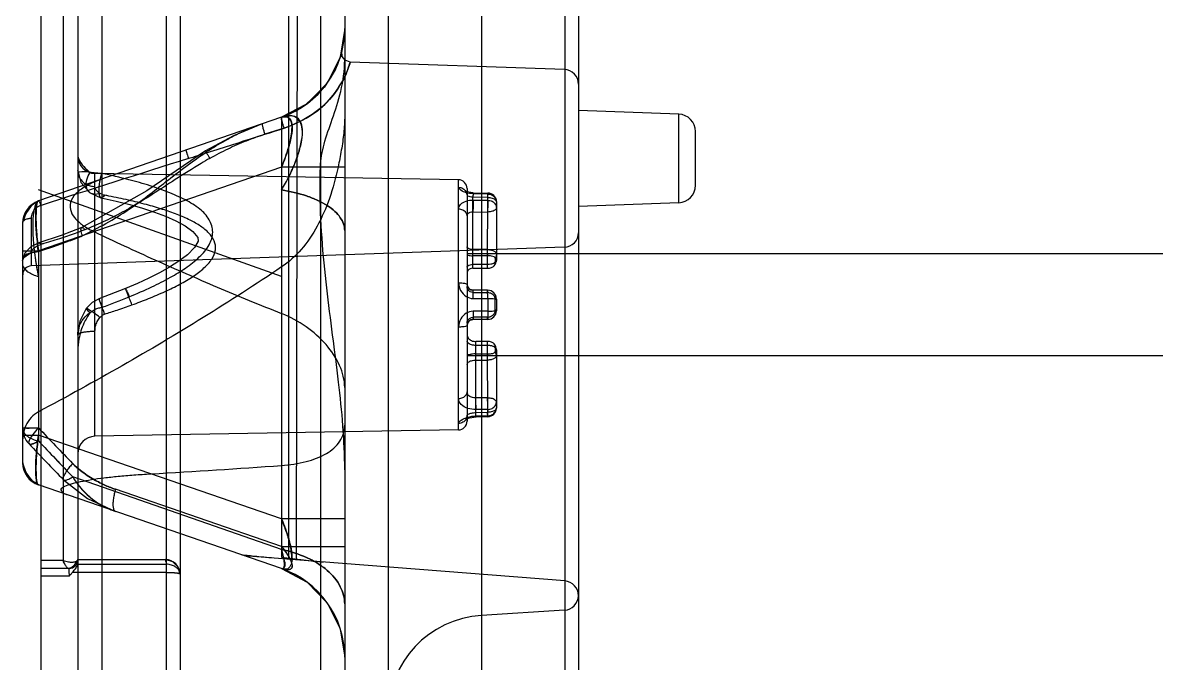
# Model space of a CAD drawing. Header units: millimetres. Extents: x 3054 to 4939, y -1170 to 130.
# Drawn here: x 4723.35 to 4762.26, y -252.55 to -230.56 of the extents above; entities that cross this region are included whole.
import ezdxf

# ---------------------------------------------------------------- set-up
doc = ezdxf.new("R2010")
doc.units = ezdxf.units.MM
doc.header["$LTSCALE"] = 16.335
doc.layers.get('0').update_dxf_attribs({"linetype": 'CONTINUOUS'})

msp = doc.modelspace()

# ---------------------------------------------------------------- linework, layer by layer
at = {"color": 6, "linetype": 'Continuous'}
for p, q in [((4723.981, -365.077), (4723.981, -45.077)), ((4725.236, -99.547), (4725.236, -278.306)), ((4726.066, -114.238), (4726.066, -254.39)), ((4734.401, -116.63), (4734.401, -253.414)), ((4741.957, -141.183), (4741.957, -258.911)), ((4742.421, -141.685), (4742.421, -258.408)), ((4739.093, -142.366), (4739.093, -257.727)), ((4735.889, -145.777), (4735.889, -254.317)), ((4732.472, -151.117), (4732.472, -248.976)), ((4733.571, -204.106), (4733.571, -255.94)), ((4732.796, -207.725), (4732.74, -248.998)), ((4724.733, -221.745), (4724.733, -249.024)), ((4728.274, -225.918), (4728.274, -279.725)), ((4728.748, -226.047), (4728.748, -279.284)), ((4734.401, -230.766), (4734.249, -231.744)), ((4741.941, -232.172), (4734.589, -231.916)), ((4733.111, -233.342), (4732.232, -233.807)), ((4732.232, -233.807), (4723.888, -236.68)), ((4732.232, -233.807), (4732.232, -248.902)), ((4745.866, -233.7), (4742.424, -233.572)), ((4745.866, -236.743), (4745.866, -233.7)), ((4732.32, -234.184), (4731.661, -234.392)), ((4746.444, -236.144), (4746.444, -234.3)), ((4732.232, -235.517), (4723.888, -238.39)), ((4725.828, -244.758), (4725.828, -235.736)), ((4738.306, -235.954), (4725.828, -235.736)), ((4734.401, -235.517), (4732.232, -235.517)), ((4738.306, -244.54), (4738.306, -235.954)), ((4732.232, -239.27), (4723.889, -236.301)), ((4725.66, -236.401), (4726.034, -236.569)), ((4738.602, -236.255), (4738.602, -244.238)), ((4738.803, -238.989), (4738.803, -236.551)), ((4739.306, -236.558), (4738.803, -236.551)), ((4738.808, -236.4), (4739.31, -236.408)), ((4739.311, -236.441), (4738.808, -236.433)), ((4739.306, -238.854), (4739.311, -236.441)), ((4738.808, -236.649), (4739.311, -236.657)), ((4739.607, -236.709), (4739.607, -238.703)), ((4745.866, -236.743), (4742.424, -236.872)), ((4723.637, -237.272), (4723.637, -238.91)), ((4738.803, -237.053), (4739.306, -237.061)), ((4723.346, -237.44), (4723.346, -245.677)), ((4723.346, -238.39), (4723.888, -238.39)), ((4741.941, -238.271), (4723.637, -238.91)), ((4723.888, -238.39), (4723.888, -244.915)), ((4801.176, -238.497), (4738.602, -238.497)), ((4739.306, -238.351), (4738.803, -238.351)), ((4738.803, -238.564), (4738.803, -238.523)), ((4739.306, -238.502), (4739.306, -238.543)), ((4739.306, -238.564), (4738.803, -238.564)), ((4738.803, -238.854), (4739.306, -238.854)), ((4739.306, -238.989), (4739.306, -238.88)), ((4739.562, -238.648), (4739.562, -238.832)), ((4738.803, -238.989), (4739.306, -238.989)), ((4726.88, -239.689), (4725.966, -240.04)), ((4738.803, -239.744), (4738.803, -239.821)), ((4739.306, -239.744), (4738.803, -239.744)), ((4738.803, -239.821), (4739.306, -239.821)), ((4738.808, -240.031), (4739.311, -240.031)), ((4739.306, -239.821), (4739.306, -239.746)), ((4739.311, -240.031), (4739.311, -240.463)), ((4739.562, -240.431), (4739.562, -240.063)), ((4739.607, -240.046), (4739.607, -240.448)), ((4739.311, -240.463), (4738.808, -240.463)), ((4738.803, -240.672), (4738.803, -240.749)), ((4739.306, -240.672), (4738.803, -240.672)), ((4739.306, -240.749), (4738.803, -240.749)), ((4739.306, -240.748), (4739.306, -240.672)), ((4738.904, -243.941), (4738.904, -241.504)), ((4739.306, -241.504), (4738.904, -241.504)), ((4739.306, -241.64), (4738.904, -241.64)), ((4739.306, -241.613), (4739.306, -241.504)), ((4739.311, -244.053), (4739.306, -241.64)), ((4801.176, -241.997), (4738.602, -241.997)), ((4738.904, -241.93), (4739.306, -241.93)), ((4738.904, -241.992), (4738.904, -241.95)), ((4739.306, -241.93), (4739.306, -241.971)), ((4739.562, -241.662), (4739.562, -241.846)), ((4739.607, -241.791), (4739.607, -243.784)), ((4738.904, -242.143), (4739.306, -242.143)), ((4739.306, -243.433), (4738.904, -243.439)), ((4738.904, -243.941), (4739.306, -243.935)), ((4739.311, -243.837), (4738.909, -243.843)), ((4739.31, -244.086), (4738.908, -244.092)), ((4738.909, -244.059), (4739.311, -244.053)), ((4723.346, -244.467), (4723.888, -244.467)), ((4723.346, -244.716), (4723.888, -244.716)), ((4732.232, -247.589), (4723.888, -244.716)), ((4738.306, -244.54), (4725.828, -244.758)), ((4724.747, -246.252), (4725.577, -246.895)), ((4732.232, -248.64), (4725.063, -246.15)), ((4732.232, -249.3), (4723.888, -246.427)), ((4732.232, -248.54), (4726.534, -246.578)), ((4725.577, -246.895), (4726.527, -247.335)), ((4734.401, -247.589), (4732.232, -247.589)), ((4732.232, -248.54), (4734.401, -248.54)), ((4724.733, -249.024), (4723.981, -249.025)), ((4725.236, -248.99), (4728.274, -248.99)), ((4741.957, -249.723), (4730.944, -248.856)), ((4724.934, -249.292), (4723.981, -249.292)), ((4728.263, -249.437), (4725.045, -249.437)), ((4725.236, -249.145), (4728.274, -249.145)), ((4732.232, -249.3), (4733.11, -249.764)), ((4723.981, -249.551), (4724.231, -249.551)), ((4724.231, -249.551), (4724.95, -249.551)), ((4741.949, -250.728), (4739.093, -250.906)), ((4734.248, -251.361), (4734.401, -252.338))]:
    msp.add_line(p, q, dxfattribs=at)
for points in [[(4734.306, -231.543), (4734.26, -231.709), (4734.087, -232.153), (4733.703, -232.766), (4733.068, -233.373), (4732.232, -233.807)], [(4734.249, -231.744), (4733.804, -232.633), (4733.111, -233.342)], [(4734.257, -231.719), (4734.076, -232.175), (4733.691, -232.782)], [(4734.589, -231.916), (4734.416, -231.854), (4734.316, -231.719), (4734.306, -231.543)], [(4731.573, -234.034), (4730.587, -234.44), (4729.624, -234.964)], [(4729.624, -234.964), (4727.61, -236.331), (4725.373, -237.595)], [(4725.236, -235.64), (4725.345, -236.053), (4725.658, -236.401)], [(4726.045, -236.572), (4726.555, -236.686), (4727.024, -236.805), (4727.46, -236.93), (4727.866, -237.062), (4728.247, -237.205), (4728.601, -237.363), (4728.919, -237.538), (4729.185, -237.733), (4729.355, -237.939), (4729.368, -238.061), (4729.246, -238.278), (4729, -238.528), (4728.707, -238.752), (4728.391, -238.955), (4728.047, -239.149), (4727.676, -239.336), (4727.285, -239.517), (4726.88, -239.689)], [(4738.808, -236.4), (4738.66, -236.383), (4738.565, -236.354), (4738.544, -236.343), (4738.575, -236.382), (4738.602, -236.485)], [(4723.888, -236.679), (4723.641, -236.853), (4723.451, -237.109), (4723.346, -237.433)], [(4723.888, -236.679), (4723.7, -236.8), (4723.539, -236.972), (4723.415, -237.183), (4723.346, -237.43)], [(4723.888, -236.68), (4723.61, -236.845), (4723.416, -237.112), (4723.346, -237.44)], [(4725.374, -237.594), (4724.664, -237.872), (4723.9, -238.122)], [(4723.9, -238.122), (4723.621, -238.259), (4723.423, -238.468), (4723.346, -238.73)], [(4738.803, -239.744), (4738.703, -239.718), (4738.627, -239.64), (4738.602, -239.544)], [(4725.967, -240.041), (4725.734, -240.163), (4725.53, -240.371)], [(4725.529, -240.371), (4725.307, -240.81), (4725.236, -241.277)], [(4738.602, -240.948), (4738.627, -240.853), (4738.703, -240.776), (4738.803, -240.749)], [(4738.602, -244.035), (4738.566, -244.158), (4738.56, -244.17), (4738.679, -244.123), (4738.908, -244.092)], [(4723.346, -245.674), (4723.451, -245.998), (4723.641, -246.253), (4723.888, -246.428)], [(4723.346, -245.677), (4723.415, -245.924), (4723.539, -246.135), (4723.7, -246.306), (4723.888, -246.427)], [(4723.401, -245.89), (4723.532, -246.126), (4723.698, -246.305)], [(4724.934, -249.292), (4725.082, -249.253), (4725.195, -249.141), (4725.236, -248.99)], [(4728.746, -249.455), (4728.683, -249.245), (4728.505, -249.062), (4728.251, -248.99)], [(4728.746, -249.456), (4728.671, -249.225), (4728.508, -249.063), (4728.274, -248.991)], [(4725.195, -249.142), (4725.085, -249.252), (4724.934, -249.292)], [(4733.109, -249.764), (4733.803, -250.472), (4734.248, -251.361)]]:
    msp.add_lwpolyline(points, dxfattribs=at)
for centre, radius, start, end in [((4731.185, -230.766), 3.216, 289, 360), ((4741.924, -232.672), 0.5, 0, 88), ((4745.844, -234.3), 0.6, 0, 87.8631), ((5463.992, -2553.368), 2431.863, 107.5909, 107.716061), ((4725.839, -235.133), 0.603, 180, 269), ((4738.301, -236.255), 0.301, 0, 88.9997), ((4745.844, -236.144), 0.6, 272.1369, 0), ((4739.306, -236.709), 0.301, 359.9996, 89.1332), ((4724.15, -237.44), 0.804, 109.0006, 180), ((4741.924, -237.771), 0.5, 272, 0), ((4723.648, -239.212), 0.301, 92, 179.9872), ((4733.116, -237.261), 9.443, 188.3479, 192.2847), ((4739.305, -238.703), 0.302, 317.9783, 359.9671), ((4738.803, -239.543), 0.201, 180, 270), ((4718.524, -219.187), 22.447, 289.6318, 292.198), ((4739.306, -240.046), 0.301, 0.0001, 90), ((4739.306, -240.448), 0.301, 270, 0), ((4738.803, -240.95), 0.201, 90, 179.9994), ((4739.305, -241.791), 0.302, 359.3627, 42.0259), ((4739.306, -243.784), 0.301, 270.8672, 359.9565), ((4738.301, -244.238), 0.301, 271.0003, 0), ((4724.15, -244.467), 0.804, 180, 223.3906), ((4814.876, -158.453), 125.209, 223.39048, 224.16692), ((4814.848, -158.48), 125.169, 223.39036, 224.16704), ((4725.839, -245.36), 0.603, 91, 180), ((4815.143, -158.449), 126.019, 223.3905, 224.16698), ((4815.286, -159.206), 125.297, 223.15994, 223.93916), ((4814.857, -159.615), 124.704, 223.15802, 223.94095), ((4724.15, -245.667), 0.804, 180, 251), ((4724.934, -248.99), 0.301, 270, 0), ((4728.248, -249.49), 0.5, 0, 90), ((4736.452, -217.503), 31.681, 262.3451, 263.0031), ((4731.185, -252.341), 3.216, 0, 70.9999), ((4741.917, -250.225), 0.504, 273.5697, 85.5), ((4739.306, -254.317), 3.417, 93.5697, 266.4303)]:
    msp.add_arc(centre, radius, start, end, dxfattribs=at)
msp.add_ellipse((4711.955, -214.117), major_axis=(96.55, 0), ratio=0.335213, start_param=-1.406478, end_param=-1.359208, dxfattribs=at)
for points, knots in [([(4732.32, -234.184), (4732.658, -234.066), (4733.265, -233.776), (4733.939, -233.193), (4734.344, -232.555), (4734.489, -232.245), (4734.618, -231.822), (4734.478, -232.272), (4734.33, -232.58), (4733.925, -233.202), (4733.267, -233.778), (4732.665, -234.055), (4732.32, -234.184)], [0, 0, 0, 0, 0.161201, 0.296302, 0.404408, 0.473014, 0.499997, 0.527582, 0.603455, 0.708008, 0.834248, 1, 1, 1, 1]), ([(4733.566, -235.517), (4733.574, -235.252), (4733.679, -234.69), (4733.991, -233.849), (4734.303, -232.899), (4734.401, -232.199), (4734.401, -231.833)], [0, 0, 0, 0, 0.209591, 0.447251, 0.71033, 1, 1, 1, 1]), ([(4732.232, -233.807), (4732.23, -233.809), (4732.225, -233.816), (4732.224, -233.841), (4732.228, -233.871), (4732.234, -233.904), (4732.24, -233.932), (4732.248, -233.963), (4732.261, -234.013), (4732.284, -234.088), (4732.307, -234.15), (4732.32, -234.184)], [0, 0, 0, 0, 0.024394, 0.067122, 0.183452, 0.252973, 0.325359, 0.404566, 0.496728, 0.717686, 1, 1, 1, 1]), ([(4732.232, -235.517), (4732.326, -235.292), (4732.476, -234.9), (4732.584, -234.373), (4732.607, -234.012), (4732.461, -233.763), (4732.3, -233.783), (4732.232, -233.807)], [0, 0, 0, 0, 0.362573, 0.620833, 0.79858, 0.893601, 1, 1, 1, 1]), ([(4732.232, -233.807), (4732.308, -233.781), (4732.508, -233.776), (4732.619, -234.105), (4732.569, -234.482), (4732.442, -234.98), (4732.312, -235.329), (4732.232, -235.517)], [0, 0, 0, 0, 0.118361, 0.241718, 0.445998, 0.695318, 1, 1, 1, 1]), ([(4732.232, -233.807), (4732.31, -233.78), (4732.52, -233.778), (4732.61, -234.119), (4732.567, -234.487), (4732.444, -234.984), (4732.313, -235.327), (4732.232, -235.517)], [0, 0, 0, 0, 0.122753, 0.246818, 0.452231, 0.692083, 1, 1, 1, 1]), ([(4732.232, -233.807), (4732.31, -233.78), (4732.52, -233.778), (4732.61, -234.12), (4732.566, -234.488), (4732.444, -234.985), (4732.312, -235.327), (4732.232, -235.517)], [0, 0, 0, 0, 0.122962, 0.24732, 0.452931, 0.692565, 1, 1, 1, 1]), ([(4732.232, -233.895), (4732.232, -233.879), (4732.232, -233.85), (4732.232, -233.82), (4732.232, -233.807)], [0, 0, 0, 0, 0.539168, 1, 1, 1, 1]), ([(4732.607, -235.59), (4732.683, -235.421), (4732.807, -235.096), (4732.923, -234.633), (4732.971, -234.251), (4732.909, -233.957), (4732.739, -233.787), (4732.498, -233.733), (4732.328, -233.774), (4732.233, -233.807)], [0, 0, 0, 0, 0.229654, 0.431175, 0.591335, 0.704984, 0.789582, 0.874043, 1, 1, 1, 1]), ([(4732.607, -235.59), (4732.684, -235.42), (4732.809, -235.095), (4732.935, -234.636), (4732.968, -234.253), (4732.888, -233.966), (4732.72, -233.79), (4732.482, -233.737), (4732.321, -233.776), (4732.233, -233.807)], [0, 0, 0, 0, 0.232815, 0.435022, 0.594651, 0.707694, 0.797472, 0.883365, 1, 1, 1, 1]), ([(4734.401, -233.753), (4734.401, -233.952), (4734.377, -234.349), (4734.29, -234.937), (4734.212, -235.324), (4734.172, -235.518)], [0, 0, 0, 0, 0.334444, 0.667924, 1, 1, 1, 1]), ([(4729.038, -235.222), (4729.108, -235.2), (4729.764, -234.992), (4730.858, -234.646), (4731.882, -234.322), (4732.32, -234.184)], [0, 0, 0, 0, 0.063985, 0.599345, 1, 1, 1, 1]), ([(4729.65, -234.998), (4729.864, -234.858), (4730.284, -234.603), (4730.927, -234.279), (4731.358, -234.108), (4731.573, -234.034)], [0, 0, 0, 0, 0.355749, 0.683257, 1, 1, 1, 1]), ([(4731.573, -234.034), (4731.57, -234.035), (4731.568, -234.049), (4731.569, -234.07), (4731.574, -234.108), (4731.59, -234.176), (4731.619, -234.273), (4731.646, -234.352), (4731.661, -234.392)], [0, 0, 0, 0, 0.028192, 0.091309, 0.189733, 0.321409, 0.658489, 1, 1, 1, 1]), ([(4732.232, -233.895), (4732.237, -233.922), (4732.252, -233.982), (4732.281, -234.079), (4732.306, -234.148), (4732.32, -234.184)], [0, 0, 0, 0, 0.270436, 0.615166, 1, 1, 1, 1]), ([(4731.661, -234.392), (4731.443, -234.462), (4731.011, -234.616), (4730.381, -234.896), (4729.972, -235.109), (4729.77, -235.222)], [0, 0, 0, 0, 0.331552, 0.664118, 1, 1, 1, 1]), ([(4725.395, -237.872), (4725.942, -237.607), (4726.951, -237.059), (4728.293, -235.987), (4729.174, -235.316), (4729.65, -234.998)], [0, 0, 0, 0, 0.354692, 0.665918, 1, 1, 1, 1]), ([(4728.951, -234.937), (4728.953, -234.951), (4728.959, -234.979), (4728.971, -235.015), (4728.981, -235.049), (4728.995, -235.092), (4729.014, -235.15), (4729.03, -235.198), (4729.038, -235.222)], [0, 0, 0, 0, 0.140823, 0.293101, 0.38282, 0.489077, 0.750184, 1, 1, 1, 1]), ([(4729.65, -234.998), (4729.648, -234.995), (4729.644, -234.989), (4729.637, -234.979), (4729.632, -234.974), (4729.626, -234.962), (4729.623, -234.968), (4729.628, -234.974), (4729.635, -234.992), (4729.656, -235.027), (4729.681, -235.072), (4729.71, -235.121), (4729.738, -235.169), (4729.759, -235.203), (4729.77, -235.222)], [0, 0, 0, 0, 0.034468, 0.063163, 0.10387, 0.125427, 0.130472, 0.152003, 0.186452, 0.302444, 0.508351, 0.648193, 0.808798, 1, 1, 1, 1]), ([(4725.236, -235.068), (4725.236, -235.121), (4725.277, -235.282), (4725.432, -235.499), (4725.584, -235.642), (4725.659, -235.706)], [0, 0, 0, 0, 0.200712, 0.621802, 1, 1, 1, 1]), ([(4729.77, -235.222), (4729.67, -235.277), (4729.268, -235.509), (4728.612, -235.926), (4727.828, -236.441), (4727.114, -236.881), (4726.44, -237.247), (4725.9, -237.498), (4725.579, -237.63), (4725.482, -237.668)], [0, 0, 0, 0, 0.069242, 0.2815, 0.471558, 0.638681, 0.789787, 0.936575, 1, 1, 1, 1]), ([(4725.236, -235.641), (4725.236, -235.651), (4725.237, -235.684), (4725.244, -235.736), (4725.257, -235.788), (4725.271, -235.826), (4725.283, -235.854), (4725.297, -235.88), (4725.318, -235.916), (4725.35, -235.961), (4725.396, -236.012), (4725.471, -236.076), (4725.586, -236.141), (4725.717, -236.177), (4725.8, -236.184), (4725.828, -236.184)], [0, 0, 0, 0, 0.034598, 0.108462, 0.179138, 0.213276, 0.246594, 0.280057, 0.314644, 0.387206, 0.464318, 0.545828, 0.719998, 0.904323, 1, 1, 1, 1]), ([(4725.659, -235.705), (4725.59, -235.695), (4725.482, -235.65), (4725.236, -235.713), (4725.236, -235.641)], [0, 0, 0, 0, 0.494194, 1, 1, 1, 1]), ([(4725.997, -236.421), (4725.93, -236.447), (4725.792, -236.474), (4725.598, -236.38), (4725.514, -236.176), (4725.538, -235.937), (4725.61, -235.781), (4725.659, -235.705)], [0, 0, 0, 0, 0.194354, 0.362222, 0.540707, 0.755592, 1, 1, 1, 1]), ([(4726.066, -235.735), (4726.02, -235.735), (4725.93, -235.733), (4725.794, -235.721), (4725.705, -235.711), (4725.659, -235.706)], [0, 0, 0, 0, 0.342207, 0.65895, 1, 1, 1, 1]), ([(4726.16, -236.485), (4726.144, -236.51), (4726.117, -236.547), (4726.056, -236.582), (4726.015, -236.557), (4725.998, -236.526), (4725.988, -236.5), (4725.981, -236.472), (4725.973, -236.431), (4725.967, -236.368), (4725.966, -236.281), (4725.972, -236.18), (4725.986, -236.069), (4726.007, -235.955), (4726.033, -235.842), (4726.055, -235.77), (4726.066, -235.735)], [0, 0, 0, 0, 0.085666, 0.138841, 0.182522, 0.209621, 0.240804, 0.265634, 0.294292, 0.363795, 0.449675, 0.550182, 0.661381, 0.777603, 0.892449, 1, 1, 1, 1]), ([(4727.005, -239.97), (4727.267, -239.863), (4727.748, -239.656), (4728.392, -239.325), (4728.945, -238.993), (4729.403, -238.632), (4729.764, -238.233), (4729.915, -237.754), (4729.771, -237.291), (4729.413, -236.918), (4728.912, -236.624), (4728.334, -236.372), (4727.687, -236.141), (4726.932, -235.93), (4726.377, -235.802), (4726.066, -235.735)], [0, 0, 0, 0, 0.102113, 0.189232, 0.261788, 0.334911, 0.399873, 0.453803, 0.507706, 0.566451, 0.636811, 0.716649, 0.794063, 0.885121, 1, 1, 1, 1]), ([(4734.172, -235.517), (4734.097, -235.883), (4733.911, -236.579), (4733.494, -237.538), (4732.953, -238.352), (4732.483, -238.778), (4732.232, -238.947)], [0, 0, 0, 0, 0.277745, 0.534615, 0.774981, 1, 1, 1, 1]), ([(4732.232, -236.301), (4732.28, -236.224), (4732.372, -236.069), (4732.497, -235.831), (4732.572, -235.671), (4732.607, -235.59)], [0, 0, 0, 0, 0.338439, 0.67163, 1, 1, 1, 1]), ([(4732.232, -236.301), (4732.279, -236.225), (4732.37, -236.069), (4732.495, -235.832), (4732.571, -235.671), (4732.607, -235.59)], [0, 0, 0, 0, 0.335089, 0.669793, 1, 1, 1, 1]), ([(4733.557, -236.227), (4733.557, -236.147), (4733.557, -235.989), (4733.56, -235.752), (4733.564, -235.595), (4733.566, -235.517)], [0, 0, 0, 0, 0.336258, 0.669575, 1, 1, 1, 1]), ([(4726.061, -235.932), (4725.901, -235.987), (4725.609, -236.107), (4725.241, -236.342), (4724.992, -236.632), (4724.952, -236.982), (4725.126, -237.284), (4725.417, -237.534), (4725.66, -237.669), (4725.795, -237.734)], [0, 0, 0, 0, 0.184363, 0.341833, 0.473315, 0.585149, 0.700005, 0.836838, 1, 1, 1, 1]), ([(4725.997, -236.421), (4725.964, -236.4), (4725.907, -236.355), (4725.846, -236.273), (4725.829, -236.212), (4725.828, -236.184)], [0, 0, 0, 0, 0.388451, 0.721243, 1, 1, 1, 1]), ([(4738.306, -236.211), (4738.358, -236.211), (4738.459, -236.238), (4738.573, -236.344), (4738.602, -236.444), (4738.602, -236.493)], [0, 0, 0, 0, 0.345373, 0.670352, 1, 1, 1, 1]), ([(4738.808, -236.433), (4738.729, -236.43), (4738.581, -236.407), (4738.402, -236.34), (4738.316, -236.253), (4738.306, -236.211)], [0, 0, 0, 0, 0.416103, 0.773575, 1, 1, 1, 1]), ([(4726.16, -236.485), (4726.136, -236.481), (4726.091, -236.468), (4726.037, -236.444), (4726.007, -236.427), (4725.997, -236.421)], [0, 0, 0, 0, 0.412503, 0.804656, 1, 1, 1, 1]), ([(4727.099, -240.247), (4727.289, -240.178), (4727.672, -240.033), (4728.222, -239.799), (4728.734, -239.549), (4729.184, -239.287), (4729.561, -239.007), (4729.842, -238.707), (4729.992, -238.374), (4729.943, -238.037), (4729.74, -237.763), (4729.447, -237.531), (4729.076, -237.323), (4728.637, -237.134), (4728.136, -236.959), (4727.578, -236.798), (4726.962, -236.647), (4726.483, -236.547), (4726.208, -236.494), (4726.16, -236.485)], [0, 0, 0, 0, 0.07557, 0.153084, 0.223523, 0.288474, 0.347875, 0.39853, 0.441347, 0.479294, 0.51978, 0.565862, 0.618422, 0.678197, 0.744511, 0.816776, 0.89556, 0.981697, 1, 1, 1, 1]), ([(4734.401, -237.695), (4734.401, -237.54), (4734.3, -237.29), (4734.06, -237.023), (4733.796, -236.822), (4733.466, -236.649), (4732.946, -236.447), (4732.523, -236.347), (4732.232, -236.301)], [0, 0, 0, 0, 0.169135, 0.272926, 0.392454, 0.528687, 0.678702, 1, 1, 1, 1]), ([(4732.232, -236.301), (4732.523, -236.347), (4732.946, -236.447), (4733.466, -236.649), (4733.796, -236.822), (4734.06, -237.023), (4734.3, -237.29), (4734.401, -237.54), (4734.401, -237.695)], [0, 0, 0, 0, 0.321298, 0.471313, 0.607546, 0.727074, 0.830865, 1, 1, 1, 1]), ([(4734.401, -245.904), (4734.401, -244.899), (4734.206, -242.812), (4733.746, -239.609), (4733.557, -237.376), (4733.557, -236.227)], [0, 0, 0, 0, 0.310383, 0.645129, 1, 1, 1, 1]), ([(4738.803, -236.551), (4738.769, -236.549), (4738.707, -236.543), (4738.649, -236.519), (4738.603, -236.504), (4738.602, -236.493)], [0, 0, 0, 0, 0.476311, 0.840422, 1, 1, 1, 1]), ([(4738.808, -236.433), (4738.808, -236.427), (4738.808, -236.415), (4738.808, -236.408), (4738.808, -236.4), (4738.807, -236.403), (4738.807, -236.406), (4738.806, -236.418), (4738.806, -236.438), (4738.804, -236.485), (4738.804, -236.523), (4738.803, -236.551)], [0, 0, 0, 0, 0.108356, 0.167806, 0.17713, 0.182871, 0.204113, 0.241814, 0.366307, 0.544542, 1, 1, 1, 1]), ([(4739.311, -236.441), (4739.311, -236.43), (4739.31, -236.385), (4739.307, -236.494), (4739.306, -236.523), (4739.306, -236.558)], [0, 0, 0, 0, 0.179515, 0.413122, 1, 1, 1, 1]), ([(4739.306, -236.558), (4739.331, -236.558), (4739.382, -236.562), (4739.459, -236.577), (4739.529, -236.605), (4739.587, -236.646), (4739.607, -236.689), (4739.607, -236.709)], [0, 0, 0, 0, 0.207131, 0.425176, 0.639501, 0.832824, 1, 1, 1, 1]), ([(4739.311, -236.441), (4739.362, -236.442), (4739.463, -236.466), (4739.577, -236.566), (4739.607, -236.663), (4739.607, -236.709)], [0, 0, 0, 0, 0.3499, 0.6834, 1, 1, 1, 1]), ([(4723.976, -236.833), (4723.914, -236.852), (4723.795, -236.917), (4723.668, -237.075), (4723.638, -237.208), (4723.637, -237.272)], [0, 0, 0, 0, 0.330831, 0.671331, 1, 1, 1, 1]), ([(4723.888, -236.68), (4723.815, -236.705), (4723.725, -236.966), (4723.686, -237.372), (4723.692, -237.973), (4723.74, -238.403), (4723.772, -238.632)], [0, 0, 0, 0, 0.116625, 0.346829, 0.652611, 1, 1, 1, 1]), ([(4723.888, -238.39), (4723.861, -238.177), (4723.818, -237.788), (4723.782, -237.249), (4723.805, -236.924), (4723.836, -236.698), (4723.888, -236.68)], [0, 0, 0, 0, 0.37222, 0.687295, 0.904063, 1, 1, 1, 1]), ([(4723.888, -236.68), (4723.836, -236.698), (4723.812, -236.925), (4723.795, -237.245), (4723.821, -237.785), (4723.862, -238.175), (4723.888, -238.39)], [0, 0, 0, 0, 0.095402, 0.31016, 0.623994, 1, 1, 1, 1]), ([(4723.888, -238.39), (4723.862, -238.174), (4723.82, -237.783), (4723.795, -237.242), (4723.812, -236.923), (4723.837, -236.698), (4723.888, -236.68)], [0, 0, 0, 0, 0.378059, 0.691891, 0.905475, 1, 1, 1, 1]), ([(4723.888, -238.39), (4723.862, -238.174), (4723.82, -237.783), (4723.795, -237.242), (4723.812, -236.923), (4723.837, -236.698), (4723.888, -236.68)], [0, 0, 0, 0, 0.378057, 0.691889, 0.905474, 1, 1, 1, 1]), ([(4723.888, -236.68), (4723.891, -236.679), (4723.901, -236.685), (4723.918, -236.71), (4723.94, -236.75), (4723.961, -236.795), (4723.971, -236.821), (4723.976, -236.833)], [0, 0, 0, 0, 0.051299, 0.156928, 0.531402, 0.791748, 1, 1, 1, 1]), ([(4738.306, -236.964), (4738.31, -236.904), (4738.372, -236.772), (4738.573, -236.672), (4738.728, -236.65), (4738.808, -236.649)], [0, 0, 0, 0, 0.279795, 0.623208, 1, 1, 1, 1]), ([(4738.602, -237.195), (4738.602, -237.156), (4738.571, -237.071), (4738.457, -236.986), (4738.359, -236.965), (4738.306, -236.965)], [0, 0, 0, 0, 0.288204, 0.612477, 1, 1, 1, 1]), ([(4738.808, -236.649), (4738.808, -236.71), (4738.807, -236.845), (4738.805, -236.98), (4738.803, -237.053)], [0, 0, 0, 0, 0.453705, 1, 1, 1, 1]), ([(4739.311, -236.657), (4739.311, -236.693), (4739.31, -236.778), (4739.308, -236.912), (4739.307, -237.011), (4739.306, -237.061)], [0, 0, 0, 0, 0.267678, 0.628838, 1, 1, 1, 1]), ([(4739.607, -236.91), (4739.607, -236.935), (4739.571, -236.997), (4739.458, -237.047), (4739.362, -237.061), (4739.306, -237.061)], [0, 0, 0, 0, 0.205748, 0.534304, 1, 1, 1, 1]), ([(4739.311, -236.657), (4739.362, -236.658), (4739.462, -236.681), (4739.578, -236.775), (4739.608, -236.87), (4739.607, -236.915)], [0, 0, 0, 0, 0.355588, 0.686863, 1, 1, 1, 1]), ([(4723.346, -237.44), (4723.346, -237.431), (4723.349, -237.41), (4723.365, -237.379), (4723.394, -237.348), (4723.449, -237.309), (4723.52, -237.286), (4723.589, -237.275), (4723.623, -237.273), (4723.637, -237.272)], [0, 0, 0, 0, 0.07243, 0.170246, 0.284727, 0.417679, 0.723668, 0.883367, 1, 1, 1, 1]), ([(4738.602, -237.195), (4738.602, -237.167), (4738.622, -237.108), (4738.705, -237.059), (4738.769, -237.052), (4738.803, -237.053)], [0, 0, 0, 0, 0.30479, 0.626113, 1, 1, 1, 1]), ([(4725.482, -237.668), (4725.392, -237.704), (4725.127, -237.805), (4724.66, -237.967), (4724.246, -238.093), (4724.009, -238.16), (4723.976, -238.17)], [0, 0, 0, 0, 0.183044, 0.535458, 0.934627, 1, 1, 1, 1]), ([(4725.395, -237.872), (4725.388, -237.855), (4725.372, -237.808), (4725.353, -237.737), (4725.346, -237.667), (4725.35, -237.621), (4725.37, -237.59), (4725.403, -237.593), (4725.428, -237.61), (4725.449, -237.629), (4725.467, -237.649), (4725.477, -237.662), (4725.482, -237.668)], [0, 0, 0, 0, 0.12122, 0.354047, 0.513995, 0.609371, 0.673867, 0.748063, 0.807726, 0.887961, 0.940969, 1, 1, 1, 1]), ([(4725.795, -237.734), (4726.487, -238.064), (4727.89, -238.713), (4730.036, -239.649), (4731.493, -240.248), (4732.232, -240.543)], [0, 0, 0, 0, 0.327382, 0.660046, 1, 1, 1, 1]), ([(4723.888, -238.411), (4723.879, -238.374), (4723.868, -238.322), (4723.862, -238.257), (4723.861, -238.221), (4723.863, -238.189), (4723.869, -238.16), (4723.879, -238.137), (4723.894, -238.123), (4723.912, -238.12), (4723.932, -238.127), (4723.954, -238.144), (4723.968, -238.16), (4723.976, -238.17)], [0, 0, 0, 0, 0.291329, 0.399433, 0.489069, 0.561257, 0.642679, 0.710107, 0.749674, 0.789439, 0.839029, 0.906775, 1, 1, 1, 1]), ([(4723.888, -238.411), (4724.076, -238.354), (4724.43, -238.242), (4724.932, -238.061), (4725.245, -237.936), (4725.395, -237.872)], [0, 0, 0, 0, 0.368188, 0.69501, 1, 1, 1, 1]), ([(4723.346, -238.729), (4723.346, -238.679), (4723.434, -238.565), (4723.627, -238.46), (4723.796, -238.426), (4723.888, -238.411)], [0, 0, 0, 0, 0.22764, 0.576645, 1, 1, 1, 1]), ([(4723.346, -238.729), (4723.346, -238.712), (4723.35, -238.683), (4723.361, -238.643), (4723.377, -238.611), (4723.396, -238.581), (4723.422, -238.552), (4723.455, -238.524), (4723.495, -238.499), (4723.542, -238.479), (4723.59, -238.468), (4723.623, -238.465), (4723.637, -238.464)], [0, 0, 0, 0, 0.116972, 0.202297, 0.28123, 0.361269, 0.450244, 0.548787, 0.657101, 0.7747, 0.900191, 1, 1, 1, 1]), ([(4723.637, -238.464), (4723.64, -238.424), (4723.684, -238.332), (4723.809, -238.233), (4723.917, -238.186), (4723.976, -238.17)], [0, 0, 0, 0, 0.258412, 0.606859, 1, 1, 1, 1]), ([(4738.803, -238.351), (4738.769, -238.351), (4738.708, -238.343), (4738.632, -238.313), (4738.602, -238.27), (4738.602, -238.251)], [0, 0, 0, 0, 0.421326, 0.76311, 1, 1, 1, 1]), ([(4738.602, -238.518), (4738.602, -238.53), (4738.651, -238.544), (4738.708, -238.56), (4738.771, -238.564), (4738.803, -238.564)], [0, 0, 0, 0, 0.16272, 0.533673, 1, 1, 1, 1]), ([(4739.306, -238.351), (4739.319, -238.351), (4739.347, -238.352), (4739.392, -238.357), (4739.44, -238.366), (4739.488, -238.38), (4739.532, -238.4), (4739.57, -238.426), (4739.599, -238.46), (4739.607, -238.488), (4739.607, -238.502)], [0, 0, 0, 0, 0.113549, 0.229402, 0.371113, 0.510504, 0.641438, 0.768175, 0.887761, 1, 1, 1, 1]), ([(4739.607, -238.502), (4739.607, -238.518), (4739.604, -238.55), (4739.589, -238.6), (4739.572, -238.631), (4739.562, -238.648)], [0, 0, 0, 0, 0.3105, 0.622812, 1, 1, 1, 1]), ([(4723.346, -238.884), (4723.354, -238.926), (4723.407, -239.014), (4723.53, -239.123), (4723.697, -239.214), (4723.823, -239.256), (4723.888, -239.271)], [0, 0, 0, 0, 0.184355, 0.426782, 0.710598, 1, 1, 1, 1]), ([(4723.774, -238.631), (4723.785, -238.705), (4723.808, -238.85), (4723.845, -239.063), (4723.874, -239.202), (4723.889, -239.27)], [0, 0, 0, 0, 0.343289, 0.676833, 1, 1, 1, 1]), ([(4738.602, -238.954), (4738.602, -238.935), (4738.632, -238.892), (4738.708, -238.862), (4738.769, -238.854), (4738.803, -238.854)], [0, 0, 0, 0, 0.23689, 0.578674, 1, 1, 1, 1]), ([(4739.562, -238.648), (4739.562, -238.629), (4739.516, -238.586), (4739.425, -238.571), (4739.349, -238.564), (4739.306, -238.564)], [0, 0, 0, 0, 0.201756, 0.541185, 1, 1, 1, 1]), ([(4739.306, -238.854), (4739.343, -238.854), (4739.404, -238.848), (4739.485, -238.826), (4739.545, -238.798), (4739.592, -238.758), (4739.607, -238.721), (4739.607, -238.703)], [0, 0, 0, 0, 0.309849, 0.503115, 0.688192, 0.853785, 1, 1, 1, 1]), ([(4739.306, -238.989), (4739.35, -238.989), (4739.431, -238.975), (4739.527, -238.921), (4739.562, -238.859), (4739.562, -238.832)], [0, 0, 0, 0, 0.406606, 0.74397, 1, 1, 1, 1]), ([(4739.607, -238.703), (4739.607, -238.717), (4739.604, -238.746), (4739.589, -238.79), (4739.572, -238.818), (4739.562, -238.832)], [0, 0, 0, 0, 0.306239, 0.617236, 1, 1, 1, 1]), ([(4732.232, -238.947), (4731.348, -239.544), (4729.544, -240.706), (4726.758, -242.359), (4724.854, -243.405), (4723.888, -243.917)], [0, 0, 0, 0, 0.329382, 0.662529, 1, 1, 1, 1]), ([(4738.803, -238.989), (4738.77, -238.989), (4738.705, -239.002), (4738.625, -239.057), (4738.602, -239.118), (4738.602, -239.146)], [0, 0, 0, 0, 0.356214, 0.695477, 1, 1, 1, 1]), ([(4727.099, -240.247), (4727.077, -240.191), (4727.032, -240.082), (4726.971, -239.931), (4726.928, -239.822), (4726.903, -239.756), (4726.891, -239.726), (4726.885, -239.705), (4726.88, -239.695), (4726.881, -239.687), (4726.888, -239.703), (4726.894, -239.714), (4726.909, -239.747), (4726.927, -239.787), (4726.96, -239.864), (4726.987, -239.926), (4727.005, -239.97)], [0, 0, 0, 0, 0.198424, 0.392212, 0.537052, 0.587399, 0.623504, 0.64658, 0.658445, 0.661101, 0.66931, 0.689993, 0.724934, 0.77541, 0.841361, 1, 1, 1, 1]), ([(4738.306, -239.49), (4738.343, -239.49), (4738.412, -239.493), (4738.507, -239.503), (4738.565, -239.516), (4738.602, -239.533), (4738.602, -239.543)], [0, 0, 0, 0, 0.359269, 0.686319, 0.904082, 1, 1, 1, 1]), ([(4738.306, -239.49), (4738.311, -239.582), (4738.359, -239.768), (4738.55, -239.972), (4738.725, -240.027), (4738.808, -240.03)], [0, 0, 0, 0, 0.34594, 0.687625, 1, 1, 1, 1]), ([(4738.803, -239.821), (4738.769, -239.821), (4738.699, -239.801), (4738.623, -239.725), (4738.602, -239.654), (4738.602, -239.619)], [0, 0, 0, 0, 0.324377, 0.667333, 1, 1, 1, 1]), ([(4726.16, -240.565), (4726.146, -240.524), (4726.112, -240.432), (4726.064, -240.3), (4726.025, -240.193), (4726.001, -240.128), (4725.987, -240.092), (4725.978, -240.069), (4725.962, -240.028), (4725.984, -240.097), (4726.003, -240.148), (4726.036, -240.244), (4726.058, -240.305), (4726.066, -240.329)], [0, 0, 0, 0, 0.151909, 0.34131, 0.489766, 0.544977, 0.587339, 0.617615, 0.64742, 0.679877, 0.768637, 0.91196, 1, 1, 1, 1]), ([(4738.808, -240.031), (4738.808, -239.995), (4738.808, -239.942), (4738.807, -239.874), (4738.807, -239.83), (4738.806, -239.795), (4738.806, -239.767), (4738.803, -239.755), (4738.805, -239.744), (4738.803, -239.744)], [0, 0, 0, 0, 0.376043, 0.554846, 0.711658, 0.836449, 0.926592, 0.981324, 1, 1, 1, 1]), ([(4739.311, -240.031), (4739.311, -239.984), (4739.318, -239.893), (4739.295, -239.823), (4739.319, -239.744), (4739.306, -239.744)], [0, 0, 0, 0, 0.492922, 0.860108, 1, 1, 1, 1]), ([(4739.306, -239.821), (4739.35, -239.821), (4739.439, -239.843), (4739.537, -239.935), (4739.562, -240.021), (4739.562, -240.063)], [0, 0, 0, 0, 0.346005, 0.673856, 1, 1, 1, 1]), ([(4739.311, -240.031), (4739.361, -240.031), (4739.465, -240.035), (4739.511, -240.029), (4739.62, -240.046), (4739.607, -240.046)], [0, 0, 0, 0, 0.50152, 0.866424, 1, 1, 1, 1]), ([(4725.997, -240.68), (4725.928, -240.627), (4725.789, -240.523), (4725.682, -240.458), (4725.516, -240.339), (4725.573, -240.449), (4725.622, -240.473), (4725.66, -240.505)], [0, 0, 0, 0, 0.350748, 0.619349, 0.749008, 0.799368, 1, 1, 1, 1]), ([(4725.66, -240.505), (4725.704, -240.473), (4725.789, -240.419), (4725.926, -240.359), (4726.019, -240.337), (4726.066, -240.329)], [0, 0, 0, 0, 0.364367, 0.678313, 1, 1, 1, 1]), ([(4726.16, -240.565), (4726.303, -240.52), (4726.617, -240.417), (4726.929, -240.309), (4727.099, -240.247)], [0, 0, 0, 0, 0.452597, 1, 1, 1, 1]), ([(4738.808, -240.463), (4738.726, -240.467), (4738.554, -240.52), (4738.362, -240.72), (4738.314, -240.905), (4738.306, -240.998)], [0, 0, 0, 0, 0.309469, 0.64605, 1, 1, 1, 1]), ([(4738.808, -240.463), (4738.808, -240.499), (4738.808, -240.552), (4738.807, -240.62), (4738.807, -240.664), (4738.806, -240.699), (4738.806, -240.726), (4738.803, -240.738), (4738.805, -240.749), (4738.803, -240.749)], [0, 0, 0, 0, 0.37594, 0.554723, 0.711537, 0.836353, 0.926533, 0.981301, 1, 1, 1, 1]), ([(4739.311, -240.463), (4739.311, -240.511), (4739.318, -240.603), (4739.295, -240.673), (4739.318, -240.749), (4739.306, -240.749)], [0, 0, 0, 0, 0.503839, 0.867577, 1, 1, 1, 1]), ([(4739.562, -240.431), (4739.562, -240.472), (4739.538, -240.558), (4739.44, -240.65), (4739.35, -240.672), (4739.306, -240.672)], [0, 0, 0, 0, 0.320679, 0.652106, 1, 1, 1, 1]), ([(4739.311, -240.463), (4739.36, -240.463), (4739.455, -240.468), (4739.529, -240.447), (4739.607, -240.461), (4739.607, -240.448)], [0, 0, 0, 0, 0.499918, 0.864579, 1, 1, 1, 1]), ([(4725.236, -241.282), (4725.236, -241.187), (4725.27, -240.984), (4725.424, -240.715), (4725.576, -240.567), (4725.66, -240.505)], [0, 0, 0, 0, 0.31268, 0.65864, 1, 1, 1, 1]), ([(4725.66, -240.505), (4725.579, -240.623), (4725.415, -240.911), (4725.271, -241.359), (4725.236, -241.683), (4725.236, -241.821)], [0, 0, 0, 0, 0.305841, 0.70431, 1, 1, 1, 1]), ([(4725.828, -241.16), (4725.829, -241.101), (4725.842, -240.983), (4725.899, -240.818), (4725.961, -240.722), (4725.997, -240.68)], [0, 0, 0, 0, 0.34269, 0.679516, 1, 1, 1, 1]), ([(4725.997, -240.68), (4726.013, -240.662), (4726.045, -240.629), (4726.1, -240.59), (4726.14, -240.571), (4726.16, -240.565)], [0, 0, 0, 0, 0.349146, 0.682972, 1, 1, 1, 1]), ([(4734.401, -243.084), (4734.401, -242.825), (4734.256, -242.282), (4733.772, -241.572), (4733.085, -240.963), (4732.529, -240.662), (4732.232, -240.543)], [0, 0, 0, 0, 0.221454, 0.464925, 0.726931, 1, 1, 1, 1]), ([(4738.602, -240.875), (4738.602, -240.84), (4738.623, -240.769), (4738.699, -240.693), (4738.769, -240.672), (4738.803, -240.672)], [0, 0, 0, 0, 0.331864, 0.674927, 1, 1, 1, 1]), ([(4725.828, -241.16), (4725.8, -241.16), (4725.719, -241.162), (4725.593, -241.169), (4725.477, -241.183), (4725.398, -241.198), (4725.352, -241.21), (4725.315, -241.221), (4725.285, -241.233), (4725.256, -241.249), (4725.236, -241.268), (4725.236, -241.282)], [0, 0, 0, 0, 0.13659, 0.391301, 0.609281, 0.699348, 0.775734, 0.83865, 0.888954, 0.930102, 1, 1, 1, 1]), ([(4738.306, -240.998), (4738.356, -240.998), (4738.447, -240.995), (4738.532, -240.981), (4738.602, -240.964), (4738.602, -240.948)], [0, 0, 0, 0, 0.491114, 0.842323, 1, 1, 1, 1]), ([(4738.602, -241.267), (4738.602, -241.309), (4738.635, -241.401), (4738.755, -241.485), (4738.854, -241.504), (4738.904, -241.504)], [0, 0, 0, 0, 0.303951, 0.642205, 1, 1, 1, 1]), ([(4738.904, -241.64), (4738.853, -241.64), (4738.761, -241.628), (4738.647, -241.583), (4738.602, -241.518), (4738.602, -241.489)], [0, 0, 0, 0, 0.421326, 0.76311, 1, 1, 1, 1]), ([(4739.562, -241.662), (4739.562, -241.634), (4739.527, -241.572), (4739.431, -241.518), (4739.35, -241.504), (4739.306, -241.504)], [0, 0, 0, 0, 0.255903, 0.593152, 1, 1, 1, 1]), ([(4739.607, -241.791), (4739.607, -241.77), (4739.591, -241.736), (4739.553, -241.703), (4739.514, -241.68), (4739.471, -241.664), (4739.427, -241.652), (4739.385, -241.645), (4739.345, -241.641), (4739.319, -241.64), (4739.306, -241.64)], [0, 0, 0, 0, 0.167647, 0.286385, 0.41224, 0.54063, 0.666023, 0.788822, 0.887909, 1, 1, 1, 1]), ([(4738.904, -241.93), (4738.855, -241.93), (4738.76, -241.934), (4738.679, -241.962), (4738.602, -241.973), (4738.602, -241.988)], [0, 0, 0, 0, 0.475255, 0.84938, 1, 1, 1, 1]), ([(4739.306, -241.93), (4739.349, -241.93), (4739.425, -241.923), (4739.516, -241.907), (4739.562, -241.865), (4739.562, -241.846)], [0, 0, 0, 0, 0.458549, 0.798136, 1, 1, 1, 1]), ([(4739.607, -241.992), (4739.607, -242.008), (4739.596, -242.041), (4739.557, -242.078), (4739.509, -242.105), (4739.454, -242.124), (4739.4, -242.136), (4739.351, -242.141), (4739.32, -242.143), (4739.306, -242.143)], [0, 0, 0, 0, 0.130575, 0.272866, 0.428587, 0.59032, 0.746764, 0.881343, 1, 1, 1, 1]), ([(4739.607, -241.791), (4739.607, -241.777), (4739.604, -241.748), (4739.589, -241.704), (4739.572, -241.676), (4739.562, -241.662)], [0, 0, 0, 0, 0.306236, 0.617232, 1, 1, 1, 1]), ([(4739.607, -241.992), (4739.607, -241.979), (4739.605, -241.953), (4739.593, -241.903), (4739.576, -241.867), (4739.562, -241.846)], [0, 0, 0, 0, 0.248248, 0.497307, 1, 1, 1, 1]), ([(4738.602, -242.293), (4738.602, -242.265), (4738.647, -242.199), (4738.761, -242.155), (4738.853, -242.143), (4738.904, -242.143)], [0, 0, 0, 0, 0.23689, 0.578674, 1, 1, 1, 1]), ([(4738.306, -243.461), (4738.357, -243.46), (4738.453, -243.44), (4738.568, -243.359), (4738.602, -243.273), (4738.602, -243.233)], [0, 0, 0, 0, 0.376044, 0.702705, 1, 1, 1, 1]), ([(4738.909, -243.843), (4738.814, -243.842), (4738.631, -243.817), (4738.392, -243.697), (4738.31, -243.536), (4738.306, -243.461)], [0, 0, 0, 0, 0.367756, 0.706773, 1, 1, 1, 1]), ([(4738.904, -243.439), (4738.853, -243.441), (4738.758, -243.429), (4738.634, -243.361), (4738.603, -243.274), (4738.602, -243.233)], [0, 0, 0, 0, 0.375635, 0.69967, 1, 1, 1, 1]), ([(4738.909, -243.843), (4738.909, -243.782), (4738.907, -243.647), (4738.905, -243.512), (4738.904, -243.439)], [0, 0, 0, 0, 0.453625, 1, 1, 1, 1]), ([(4739.306, -243.433), (4739.331, -243.433), (4739.382, -243.436), (4739.459, -243.451), (4739.529, -243.479), (4739.587, -243.52), (4739.607, -243.563), (4739.607, -243.583)], [0, 0, 0, 0, 0.207131, 0.425176, 0.639501, 0.832824, 1, 1, 1, 1]), ([(4739.311, -243.837), (4739.311, -243.799), (4739.31, -243.713), (4739.308, -243.579), (4739.307, -243.481), (4739.306, -243.433)], [0, 0, 0, 0, 0.275665, 0.639615, 1, 1, 1, 1]), ([(4739.311, -243.837), (4739.362, -243.836), (4739.461, -243.813), (4739.576, -243.72), (4739.607, -243.627), (4739.607, -243.583)], [0, 0, 0, 0, 0.358068, 0.691859, 1, 1, 1, 1]), ([(4723.888, -243.917), (4723.793, -243.968), (4723.619, -244.108), (4723.436, -244.388), (4723.372, -244.605), (4723.356, -244.716)], [0, 0, 0, 0, 0.327354, 0.659939, 1, 1, 1, 1]), ([(4738.602, -244.034), (4738.603, -244.017), (4738.669, -243.988), (4738.758, -243.954), (4738.853, -243.943), (4738.904, -243.941)], [0, 0, 0, 0, 0.163399, 0.523387, 1, 1, 1, 1]), ([(4738.909, -244.059), (4738.909, -244.065), (4738.909, -244.077), (4738.909, -244.084), (4738.908, -244.092), (4738.908, -244.089), (4738.908, -244.086), (4738.907, -244.074), (4738.906, -244.054), (4738.905, -244.007), (4738.904, -243.969), (4738.904, -243.941)], [0, 0, 0, 0, 0.10841, 0.167889, 0.177222, 0.182957, 0.204196, 0.241896, 0.366383, 0.544607, 1, 1, 1, 1]), ([(4739.607, -243.784), (4739.607, -243.809), (4739.571, -243.871), (4739.458, -243.922), (4739.362, -243.935), (4739.306, -243.935)], [0, 0, 0, 0, 0.205748, 0.534304, 1, 1, 1, 1]), ([(4739.311, -244.053), (4739.311, -244.064), (4739.31, -244.108), (4739.307, -244), (4739.306, -243.972), (4739.306, -243.935)], [0, 0, 0, 0, 0.179829, 0.401705, 1, 1, 1, 1]), ([(4739.311, -244.053), (4739.362, -244.052), (4739.463, -244.027), (4739.579, -243.926), (4739.608, -243.827), (4739.607, -243.78)], [0, 0, 0, 0, 0.347566, 0.678715, 1, 1, 1, 1]), ([(4732.232, -245.76), (4732.517, -245.739), (4733.048, -245.661), (4733.753, -245.407), (4734.275, -244.978), (4734.401, -244.565), (4734.401, -244.371)], [0, 0, 0, 0, 0.304354, 0.569971, 0.792274, 1, 1, 1, 1]), ([(4738.602, -244.034), (4738.602, -244.082), (4738.575, -244.181), (4738.464, -244.291), (4738.36, -244.319), (4738.306, -244.32)], [0, 0, 0, 0, 0.319074, 0.643465, 1, 1, 1, 1]), ([(4738.306, -244.32), (4738.311, -244.272), (4738.424, -244.17), (4738.631, -244.09), (4738.813, -244.062), (4738.909, -244.059)], [0, 0, 0, 0, 0.212903, 0.57915, 1, 1, 1, 1]), ([(4723.346, -244.467), (4723.346, -244.445), (4723.486, -244.497), (4723.618, -244.449), (4723.794, -244.467), (4723.888, -244.467)], [0, 0, 0, 0, 0.12446, 0.477017, 1, 1, 1, 1]), ([(4723.346, -244.467), (4723.346, -244.534), (4723.408, -244.685), (4723.615, -244.836), (4723.79, -244.895), (4723.888, -244.915)], [0, 0, 0, 0, 0.268855, 0.599873, 1, 1, 1, 1]), ([(4723.346, -244.467), (4723.346, -244.534), (4723.408, -244.685), (4723.615, -244.836), (4723.79, -244.895), (4723.888, -244.915)], [0, 0, 0, 0, 0.268849, 0.599861, 1, 1, 1, 1]), ([(4723.362, -244.717), (4723.358, -244.734), (4723.36, -244.769), (4723.349, -244.818), (4723.347, -244.85), (4723.346, -244.866)], [0, 0, 0, 0, 0.345574, 0.696856, 1, 1, 1, 1]), ([(4723.888, -244.467), (4723.82, -244.539), (4723.702, -244.672), (4723.6, -244.84), (4723.523, -244.984), (4723.589, -245.036), (4723.613, -245.036)], [0, 0, 0, 0, 0.422553, 0.728105, 0.898993, 1, 1, 1, 1]), ([(4723.888, -246.427), (4723.837, -246.409), (4723.805, -246.184), (4723.782, -245.86), (4723.818, -245.32), (4723.861, -244.93), (4723.888, -244.716)], [0, 0, 0, 0, 0.095241, 0.311086, 0.626207, 1, 1, 1, 1]), ([(4723.888, -244.716), (4723.861, -244.929), (4723.818, -245.318), (4723.782, -245.858), (4723.805, -246.183), (4723.836, -246.409), (4723.888, -246.427)], [0, 0, 0, 0, 0.372214, 0.687292, 0.904062, 1, 1, 1, 1]), ([(4723.888, -246.427), (4723.836, -246.409), (4723.812, -246.181), (4723.795, -245.861), (4723.821, -245.321), (4723.862, -244.931), (4723.888, -244.716)], [0, 0, 0, 0, 0.095402, 0.31016, 0.623994, 1, 1, 1, 1]), ([(4723.888, -244.716), (4723.862, -244.933), (4723.82, -245.324), (4723.795, -245.864), (4723.812, -246.183), (4723.837, -246.409), (4723.888, -246.427)], [0, 0, 0, 0, 0.378056, 0.691889, 0.905474, 1, 1, 1, 1]), ([(4723.888, -244.915), (4723.852, -244.938), (4723.786, -244.978), (4723.694, -245.021), (4723.637, -245.036), (4723.613, -245.036)], [0, 0, 0, 0, 0.42761, 0.763377, 1, 1, 1, 1]), ([(4723.613, -245.036), (4723.637, -245.036), (4723.694, -245.021), (4723.786, -244.978), (4723.852, -244.938), (4723.888, -244.915)], [0, 0, 0, 0, 0.236617, 0.572374, 1, 1, 1, 1]), ([(4723.346, -245.644), (4723.348, -245.671), (4723.353, -245.726), (4723.377, -245.806), (4723.379, -245.864), (4723.389, -245.89)], [0, 0, 0, 0, 0.325955, 0.667192, 1, 1, 1, 1]), ([(4725.063, -245.692), (4725.055, -245.7), (4725.011, -245.749), (4724.935, -245.837), (4724.848, -245.955), (4724.784, -246.057), (4724.749, -246.131), (4724.735, -246.18), (4724.731, -246.213), (4724.737, -246.247), (4724.765, -246.266), (4724.784, -246.269), (4724.794, -246.269)], [0, 0, 0, 0, 0.043607, 0.277234, 0.485534, 0.65549, 0.781262, 0.828118, 0.865564, 0.922995, 0.957235, 1, 1, 1, 1]), ([(4725.063, -245.692), (4725.087, -245.718), (4725.189, -245.818), (4725.372, -245.971), (4725.609, -246.135), (4725.833, -246.268), (4726.041, -246.376), (4726.233, -246.463), (4726.396, -246.529), (4726.495, -246.564), (4726.534, -246.578)], [0, 0, 0, 0, 0.0618, 0.246391, 0.41241, 0.561693, 0.696116, 0.817635, 0.928299, 1, 1, 1, 1]), ([(4726.534, -246.578), (4726.495, -246.564), (4726.396, -246.529), (4726.233, -246.463), (4726.041, -246.376), (4725.833, -246.268), (4725.609, -246.135), (4725.372, -245.971), (4725.189, -245.818), (4725.087, -245.718), (4725.063, -245.692)], [0, 0, 0, 0, 0.071701, 0.182365, 0.303884, 0.438306, 0.58759, 0.753609, 0.9382, 1, 1, 1, 1]), ([(4724.917, -246.781), (4724.844, -246.756), (4724.723, -246.735), (4724.638, -246.548), (4724.829, -246.453), (4725.036, -246.378), (4725.351, -246.305), (4725.721, -246.237), (4726.152, -246.179), (4726.637, -246.127), (4727.176, -246.081), (4727.552, -246.057), (4727.749, -246.046)], [0, 0, 0, 0, 0.066038, 0.098395, 0.142168, 0.2126, 0.304016, 0.412438, 0.536932, 0.676546, 0.830693, 1, 1, 1, 1]), ([(4724.794, -246.269), (4724.811, -246.268), (4724.859, -246.26), (4724.943, -246.223), (4725.014, -246.182), (4725.056, -246.154), (4725.063, -246.15)], [0, 0, 0, 0, 0.170603, 0.493323, 0.91525, 1, 1, 1, 1]), ([(4724.794, -246.269), (4724.811, -246.268), (4724.859, -246.26), (4724.943, -246.223), (4725.014, -246.182), (4725.056, -246.154), (4725.063, -246.15)], [0, 0, 0, 0, 0.170602, 0.49332, 0.915245, 1, 1, 1, 1]), ([(4725.063, -246.15), (4725.174, -246.331), (4725.433, -246.67), (4725.935, -247.078), (4726.327, -247.266), (4726.534, -247.338)], [0, 0, 0, 0, 0.33149, 0.657711, 1, 1, 1, 1]), ([(4725.063, -246.15), (4725.171, -246.33), (4725.426, -246.669), (4725.93, -247.076), (4726.324, -247.265), (4726.534, -247.338)], [0, 0, 0, 0, 0.327582, 0.652913, 1, 1, 1, 1]), ([(4726.534, -246.578), (4726.531, -246.588), (4726.511, -246.654), (4726.481, -246.773), (4726.453, -246.929), (4726.442, -247.065), (4726.446, -247.163), (4726.457, -247.226), (4726.468, -247.262), (4726.482, -247.292), (4726.502, -247.32), (4726.521, -247.333), (4726.534, -247.338)], [0, 0, 0, 0, 0.040045, 0.258689, 0.460907, 0.63408, 0.771298, 0.826207, 0.872632, 0.913103, 0.949687, 1, 1, 1, 1]), ([(4732.593, -248.949), (4732.587, -248.824), (4732.558, -248.56), (4732.433, -248.105), (4732.307, -247.782), (4732.232, -247.589)], [0, 0, 0, 0, 0.264178, 0.561767, 1, 1, 1, 1]), ([(4732.232, -247.589), (4732.31, -247.776), (4732.437, -248.114), (4732.562, -248.581), (4732.595, -248.863), (4732.592, -248.986)], [0, 0, 0, 0, 0.418085, 0.745969, 1, 1, 1, 1]), ([(4732.592, -248.986), (4732.594, -248.861), (4732.571, -248.588), (4732.442, -248.12), (4732.312, -247.785), (4732.232, -247.589)], [0, 0, 0, 0, 0.257585, 0.563791, 1, 1, 1, 1]), ([(4732.232, -247.589), (4732.326, -247.815), (4732.476, -248.207), (4732.584, -248.734), (4732.607, -249.094), (4732.461, -249.344), (4732.3, -249.323), (4732.232, -249.3)], [0, 0, 0, 0, 0.362568, 0.62083, 0.798578, 0.893599, 1, 1, 1, 1]), ([(4732.232, -248.54), (4732.291, -248.612), (4732.392, -248.747), (4732.517, -248.95), (4732.59, -249.116), (4732.606, -249.274), (4732.502, -249.349), (4732.374, -249.341), (4732.285, -249.318), (4732.232, -249.3)], [0, 0, 0, 0, 0.230817, 0.418219, 0.583557, 0.690561, 0.770647, 0.862861, 1, 1, 1, 1]), ([(4732.232, -248.54), (4732.267, -248.583), (4732.332, -248.667), (4732.419, -248.792), (4732.492, -248.909), (4732.545, -249.017), (4732.582, -249.113), (4732.597, -249.195), (4732.589, -249.266), (4732.552, -249.317), (4732.492, -249.342), (4732.418, -249.344), (4732.329, -249.33), (4732.266, -249.312), (4732.232, -249.3)], [0, 0, 0, 0, 0.13763, 0.263243, 0.376787, 0.476469, 0.560334, 0.629047, 0.683638, 0.729563, 0.77823, 0.837842, 0.911193, 1, 1, 1, 1]), ([(4732.232, -248.64), (4732.527, -248.702), (4732.955, -248.84), (4733.472, -249.109), (4733.895, -249.411), (4734.275, -249.863), (4734.401, -250.306), (4734.401, -250.509)], [0, 0, 0, 0, 0.29434, 0.435828, 0.568484, 0.801601, 1, 1, 1, 1]), ([(4732.232, -248.64), (4732.271, -248.769), (4732.297, -248.962), (4732.384, -249.228), (4732.264, -249.311), (4732.232, -249.3)], [0, 0, 0, 0, 0.553767, 0.860353, 1, 1, 1, 1]), ([(4734.401, -250.508), (4734.401, -250.305), (4734.275, -249.863), (4733.895, -249.411), (4733.471, -249.109), (4732.955, -248.84), (4732.527, -248.702), (4732.232, -248.64)], [0, 0, 0, 0, 0.19841, 0.431538, 0.564194, 0.705677, 1, 1, 1, 1]), ([(4732.232, -249.3), (4732.246, -249.305), (4732.276, -249.31), (4732.315, -249.279), (4732.331, -249.224), (4732.335, -249.15), (4732.328, -249.053), (4732.299, -248.879), (4732.262, -248.739), (4732.232, -248.64)], [0, 0, 0, 0, 0.060095, 0.113181, 0.184249, 0.284195, 0.41583, 0.579458, 1, 1, 1, 1]), ([(4724.911, -249.292), (4724.893, -249.292), (4724.853, -249.242), (4724.799, -249.157), (4724.757, -249.073), (4724.733, -249.024)], [0, 0, 0, 0, 0.163125, 0.497027, 1, 1, 1, 1]), ([(4725.177, -249.057), (4725.143, -249.074), (4725.055, -249.092), (4724.903, -249.079), (4724.793, -249.048), (4724.733, -249.024)], [0, 0, 0, 0, 0.25274, 0.575426, 1, 1, 1, 1]), ([(4725.236, -248.99), (4725.236, -248.998), (4725.23, -249.017), (4725.208, -249.039), (4725.188, -249.051), (4725.177, -249.057)], [0, 0, 0, 0, 0.265419, 0.588982, 1, 1, 1, 1]), ([(4728.251, -248.99), (4728.225, -248.992), (4728.282, -249.078), (4728.278, -249.119), (4728.274, -249.145)], [0, 0, 0, 0, 0.487742, 1, 1, 1, 1]), ([(4728.274, -249.438), (4728.274, -249.432), (4728.276, -249.417), (4728.278, -249.393), (4728.28, -249.365), (4728.282, -249.337), (4728.284, -249.304), (4728.286, -249.269), (4728.288, -249.224), (4728.289, -249.181), (4728.289, -249.141), (4728.289, -249.109), (4728.288, -249.08), (4728.287, -249.052), (4728.284, -249.024), (4728.281, -249.006), (4728.277, -248.991), (4728.274, -248.991)], [0, 0, 0, 0, 0.038833, 0.099222, 0.161658, 0.225552, 0.290314, 0.376996, 0.462776, 0.586698, 0.664114, 0.735526, 0.79979, 0.856225, 0.924824, 0.977673, 1, 1, 1, 1]), ([(4731.89, -248.931), (4731.771, -248.921), (4731.549, -248.903), (4731.248, -248.876), (4731.024, -248.849), (4730.898, -248.84), (4730.856, -248.826)], [0, 0, 0, 0, 0.344361, 0.641232, 0.872234, 1, 1, 1, 1]), ([(4732.593, -248.949), (4732.725, -248.965), (4732.976, -248.996), (4733.334, -249.039), (4733.56, -249.062), (4733.667, -249.07)], [0, 0, 0, 0, 0.367433, 0.703653, 1, 1, 1, 1]), ([(4725.177, -249.057), (4725.171, -249.088), (4725.123, -249.201), (4725.002, -249.292), (4724.911, -249.292)], [0, 0, 0, 0, 0.259214, 1, 1, 1, 1]), ([(4724.95, -249.551), (4724.949, -249.516), (4724.948, -249.466), (4724.945, -249.403), (4724.944, -249.365), (4724.941, -249.336), (4724.94, -249.312), (4724.937, -249.301), (4724.936, -249.292), (4724.934, -249.292)], [0, 0, 0, 0, 0.408944, 0.579099, 0.72342, 0.839705, 0.925782, 0.97959, 1, 1, 1, 1]), ([(4725.045, -249.437), (4725.034, -249.451), (4725.013, -249.478), (4724.981, -249.516), (4724.96, -249.54), (4724.95, -249.551)], [0, 0, 0, 0, 0.361744, 0.684228, 1, 1, 1, 1]), ([(4725.045, -249.437), (4725.076, -249.399), (4725.144, -249.335), (4725.214, -249.225), (4725.236, -249.145), (4725.236, -249.109)], [0, 0, 0, 0, 0.375452, 0.72106, 1, 1, 1, 1]), ([(4728.748, -249.49), (4728.748, -249.477), (4728.748, -249.455), (4728.741, -249.425), (4728.728, -249.399), (4728.714, -249.369), (4728.696, -249.333), (4728.666, -249.299), (4728.629, -249.266), (4728.582, -249.232), (4728.523, -249.201), (4728.452, -249.174), (4728.368, -249.153), (4728.306, -249.147), (4728.274, -249.145)], [0, 0, 0, 0, 0.061518, 0.103748, 0.142546, 0.195425, 0.259794, 0.32712, 0.403897, 0.493247, 0.595796, 0.713666, 0.848203, 1, 1, 1, 1]), ([(4728.748, -249.49), (4728.748, -249.487), (4728.737, -249.478), (4728.716, -249.472), (4728.689, -249.465), (4728.657, -249.46), (4728.629, -249.456), (4728.6, -249.453), (4728.571, -249.45), (4728.538, -249.448), (4728.506, -249.445), (4728.477, -249.444), (4728.449, -249.442), (4728.404, -249.44), (4728.358, -249.439), (4728.309, -249.438), (4728.286, -249.438), (4728.274, -249.438)], [0, 0, 0, 0, 0.023374, 0.070896, 0.140581, 0.196406, 0.268962, 0.319897, 0.375116, 0.454469, 0.52307, 0.578366, 0.635871, 0.695611, 0.85645, 0.92669, 1, 1, 1, 1])]:
    msp.add_open_spline(points, degree=3, knots=knots, dxfattribs=at)
for points in [[(4739.607, -240.046), (4739.607, -240.062), (4739.577, -240.06), (4739.562, -240.063)], [(4739.607, -240.448), (4739.607, -240.432), (4739.577, -240.434), (4739.562, -240.431)]]:
    msp.add_open_spline(points, degree=3, dxfattribs=at)

doc.saveas('drawing.dxf')
